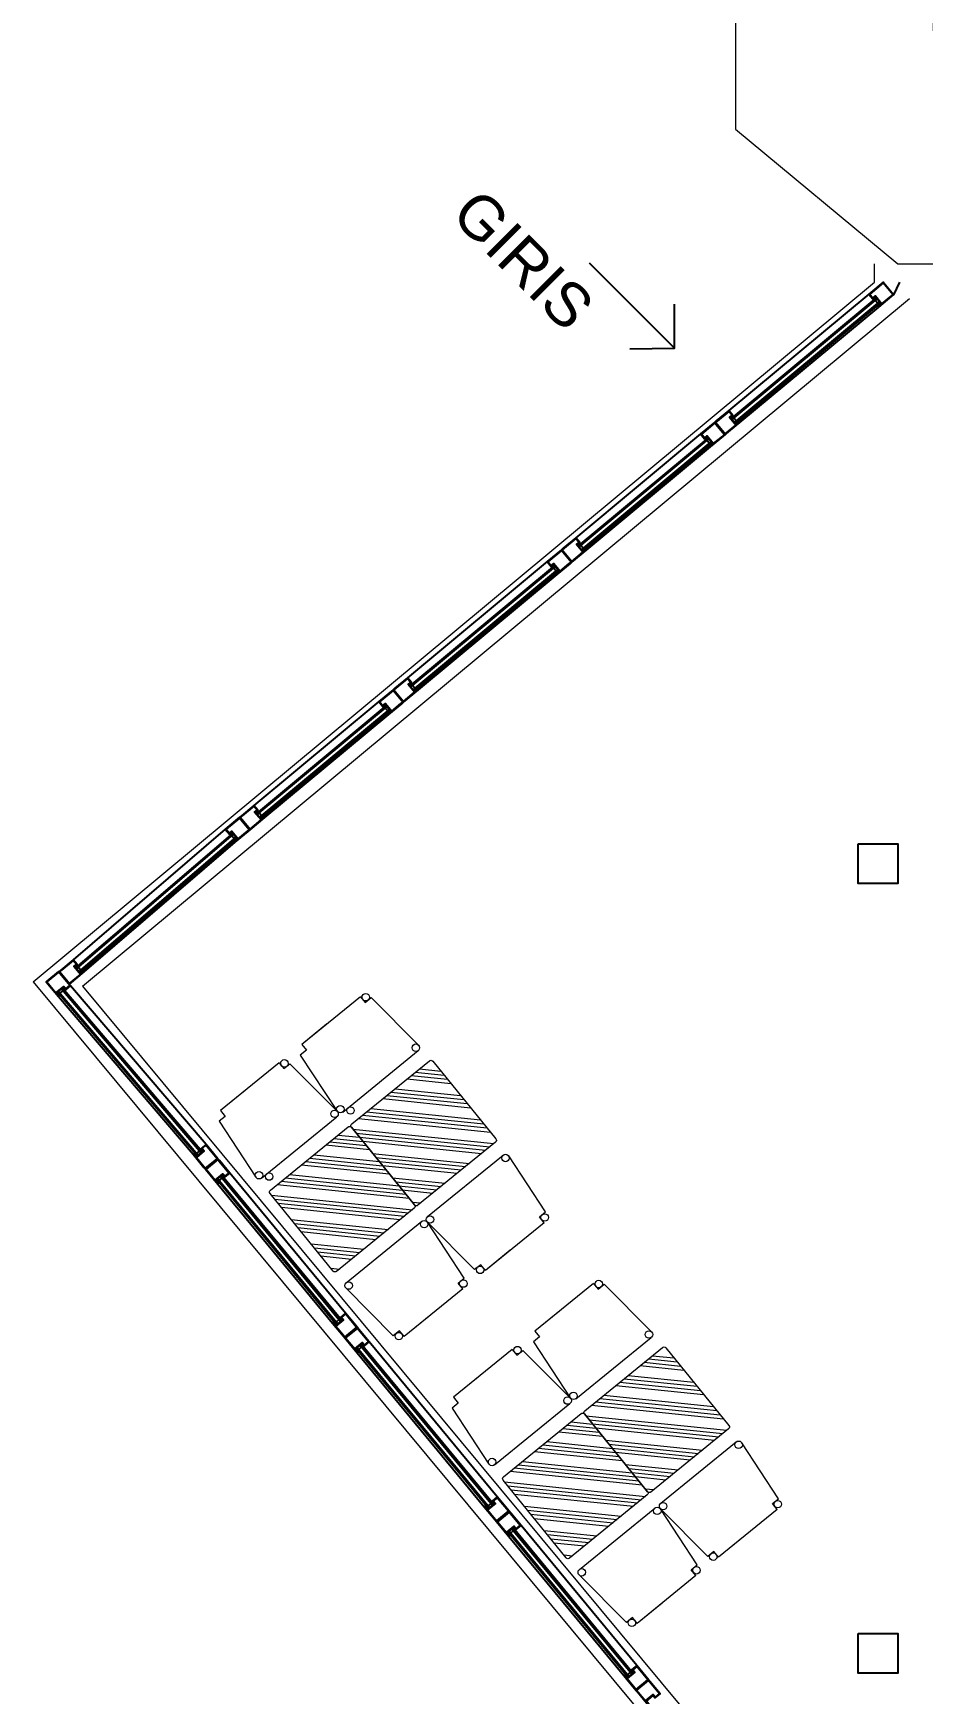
# Model space of a CAD drawing. Header units: centimetres. Extents: x 131563 to 145359, y 24878 to 28066.
# Drawn here: x 136044 to 136426, y 25986 to 26699 of the extents above; entities that cross this region are included whole.
import ezdxf

# ---------------------------------------------------------------- set-up
doc = ezdxf.new("R2010")
doc.units = ezdxf.units.CM
doc.header["$LTSCALE"] = 10
doc.header["$MEASUREMENT"] = 0
for name, color, linetype in [('141125_RT1$0$xref_4_vitrin_kaplama$0$2DCAM', 4, 'Continuous'), ('141125_RT1$0$xref_4_vitrin_kaplama$0$2DKONST2', 253, 'Continuous'), ('LP-DIMENSION_INT_100', 51, 'Continuous'), ('SD-YAZI', 233, 'Continuous')]:
    doc.layers.add(name, color=color, linetype=linetype)
for name, color, linetype, lineweight in [('ARK_AHŞAP', 45, 'Continuous', 15), ('ARK_METAL', 252, 'Continuous', 15), ('tefriş', 45, 'Continuous', 18)]:
    doc.layers.add(name, color=color, linetype=linetype, lineweight=lineweight)
doc.styles.get("Standard").update_dxf_attribs({"font": 'arial.ttf'})

msp = doc.modelspace()

# ---------------------------------------------------------------- hatches: boundary and pattern name
at = {"layer": 'ARK_METAL'}
h = msp.add_hatch(dxfattribs=at)
h.set_pattern_fill('ANSI34', color=256, scale=0.5, angle=489.11044)
h.set_pattern_definition([(174.1104364, (248523.329, -163335.809), (-0.9773731, -9.4747225), []), (174.1104364, (248521.913, -163334.067), (-0.9773731, -9.4747225), []), (174.1104364, (248520.497, -163332.325), (-0.9773731, -9.4747225), []), (174.1104364, (248519.081, -163330.583), (-0.9773731, -9.4747225), [])])
h.paths.add_polyline_path([(136215.9, 26257.9, 0.414214), (136214.5, 26258.05), (136181.13, 26230.92, 0.414214), (136180.99, 26229.52), (136208.11, 26196.15, 0.414214), (136209.52, 26196.01), (136242.88, 26223.13, 0.414214), (136243.03, 26224.54)])
h = msp.add_hatch(dxfattribs=at)
h.set_pattern_fill('ANSI34', color=256, scale=0.5, angle=489.11044)
h.set_pattern_definition([(174.1104364, (248488.4125, -163364.196), (-0.9773731, -9.4747225), []), (174.1104364, (248486.996, -163362.454), (-0.9773731, -9.4747225), []), (174.1104364, (248485.58, -163360.712), (-0.9773731, -9.4747225), []), (174.1104364, (248484.164, -163358.97), (-0.9773731, -9.4747225), [])])
h.paths.add_polyline_path([(136180.99, 26229.52, 0.414214), (136179.58, 26229.66), (136146.22, 26202.54, 0.414214), (136146.07, 26201.13), (136173.2, 26167.76, 0.414214), (136174.6, 26167.62), (136207.97, 26194.74, 0.414214), (136208.11, 26196.15)])
h = msp.add_hatch(dxfattribs=at)
h.set_pattern_fill('ANSI34', color=256, scale=0.5, angle=489.11044)
h.set_pattern_definition([(174.1104364, (248623.396, -163458.895), (-0.9773731, -9.4747225), []), (174.1104364, (248621.98, -163457.153), (-0.9773731, -9.4747225), []), (174.1104364, (248620.563, -163455.411), (-0.9773731, -9.4747225), []), (174.1104364, (248619.147, -163453.669), (-0.9773731, -9.4747225), [])])
h.paths.add_polyline_path([(136315.97, 26134.82, 0.414214), (136314.56, 26134.96), (136281.2, 26107.84, 0.414214), (136281.05, 26106.43), (136308.18, 26073.07, 0.414214), (136309.59, 26072.92), (136342.95, 26100.05, 0.414214), (136343.1, 26101.45)])
h = msp.add_hatch(dxfattribs=at)
h.set_pattern_fill('ANSI34', color=256, scale=0.5, angle=489.11044)
h.set_pattern_definition([(174.1104364, (248588.479, -163487.282), (-0.9773731, -9.4747225), []), (174.1104364, (248587.063, -163485.54), (-0.9773731, -9.4747225), []), (174.1104364, (248585.647, -163483.798), (-0.9773731, -9.4747225), []), (174.1104364, (248584.23, -163482.056), (-0.9773731, -9.4747225), [])])
h.paths.add_polyline_path([(136281.05, 26106.43, 0.414214), (136279.65, 26106.58), (136246.28, 26079.45, 0.414214), (136246.14, 26078.04), (136273.26, 26044.68, 0.414214), (136274.67, 26044.53), (136308.03, 26071.66, 0.414214), (136308.18, 26073.07)])

# ---------------------------------------------------------------- linework, layer by layer
at = {"layer": '141125_RT1$0$xref_4_vitrin_kaplama$0$2DCAM'}
for p, q in [((136403.17, 26587.18), (136343.04, 26537.18)), ((136347.75, 26531.99), (136407.42, 26581.6)), ((136330.93, 26527.11), (136277.34, 26482.55)), ((136282.04, 26477.36), (136335.18, 26521.54)), ((136265.04, 26472.32), (136205.06, 26422.45)), ((136209.77, 26417.26), (136269.28, 26466.75)), ((136192.76, 26412.22), (136139.16, 26367.66)), ((136143.87, 26362.47), (136197, 26406.65)), ((136126.86, 26357.43), (136061.58, 26301.4)), ((136066.28, 26296.2), (136131.1, 26351.86)), ((136118.59, 26222.15), (136060.4, 26290.27)), ((136055.19, 26285.57), (136113, 26217.93)), ((136123.58, 26205.13), (136172.89, 26145.47)), ((136178.47, 26149.7), (136128.78, 26209.82)), ((136243.65, 26070.85), (136188.67, 26137.37)), ((136183.46, 26132.67), (136238.06, 26066.62)), ((136303.53, 25998.39), (136253.84, 26058.51)), ((136248.64, 26053.82), (136297.94, 25994.16))]:
    msp.add_line(p, q, dxfattribs=at)
for points in [[(136406.36, 26585.53), (136344.08, 26533.75)], [(136344.46, 26533.29), (136406.74, 26585.07)], [(136408.15, 26583.38), (136345.87, 26531.59), (136345.48, 26532.06), (136407.77, 26583.84)], [(136406.74, 26585.07), (136405.97, 26584.43), (136407, 26583.2), (136407.77, 26583.84)], [(136345.48, 26532.06), (136346.25, 26532.7), (136345.23, 26533.93), (136344.46, 26533.29)], [(136334.12, 26525.47), (136278.37, 26479.12)], [(136278.76, 26478.66), (136334.5, 26525.01)], [(136334.5, 26525.01), (136333.73, 26524.37), (136334.76, 26523.14), (136335.53, 26523.78)], [(136335.91, 26523.32), (136280.16, 26476.96), (136279.78, 26477.43), (136335.53, 26523.78)], [(136279.78, 26477.43), (136280.55, 26478.06), (136279.52, 26479.29), (136278.76, 26478.66)], [(136268.22, 26470.68), (136206.09, 26419.02)], [(136206.48, 26418.56), (136268.61, 26470.22)], [(136270.01, 26468.52), (136207.88, 26416.87), (136207.5, 26417.33), (136269.63, 26468.99)], [(136268.61, 26470.22), (136267.84, 26469.58), (136268.86, 26468.35), (136269.63, 26468.99)], [(136207.5, 26417.33), (136208.27, 26417.97), (136207.25, 26419.2), (136206.48, 26418.56)], [(136195.94, 26410.58), (136140.2, 26364.23)], [(136140.58, 26363.77), (136196.33, 26410.12)], [(136197.73, 26408.43), (136141.99, 26362.08), (136141.6, 26362.54), (136197.35, 26408.89)], [(136196.33, 26410.12), (136195.56, 26409.48), (136196.58, 26408.25), (136197.35, 26408.89)], [(136141.6, 26362.54), (136142.37, 26363.18), (136141.35, 26364.41), (136140.58, 26363.77)], [(136141.6, 26362.54), (136142.37, 26363.18), (136141.35, 26364.41), (136140.58, 26363.77)], [(136130.05, 26355.79), (136062.61, 26297.96)], [(136063, 26297.5), (136130.43, 26355.33)], [(136131.84, 26353.64), (136064.4, 26295.81), (136064.02, 26296.27), (136131.45, 26354.1)], [(136130.43, 26355.33), (136129.66, 26354.69), (136130.68, 26353.46), (136131.45, 26354.1)], [(136064.02, 26296.27), (136064.79, 26296.91), (136063.77, 26298.14), (136063, 26297.5)], [(136114.78, 26217.19), (136054.8, 26287.46), (136055.27, 26287.84), (136115.24, 26217.57)], [(136055.27, 26287.84), (136055.9, 26287.07), (136057.14, 26288.09), (136056.5, 26288.86)], [(136056.5, 26288.86), (136116.47, 26218.59)], [(136116.93, 26218.97), (136056.96, 26289.24)], [(136116.47, 26218.59), (136115.84, 26219.36), (136114.6, 26218.34), (136115.24, 26217.57)], [(136174.66, 26144.73), (136123.19, 26207.01), (136123.65, 26207.4), (136175.12, 26145.11)], [(136123.65, 26207.4), (136124.29, 26206.62), (136125.52, 26207.64), (136124.88, 26208.41)], [(136123.65, 26207.4), (136124.29, 26206.62), (136125.52, 26207.64), (136124.88, 26208.41)], [(136124.88, 26208.41), (136176.36, 26146.13)], [(136176.82, 26146.52), (136125.34, 26208.8)], [(136176.36, 26146.13), (136175.72, 26146.91), (136174.49, 26145.89), (136175.13, 26145.12)], [(136239.83, 26065.88), (136183.07, 26134.56), (136183.53, 26134.94), (136240.3, 26066.26)], [(136183.53, 26134.94), (136184.17, 26134.17), (136185.4, 26135.19), (136184.77, 26135.96)], [(136184.77, 26135.96), (136241.53, 26067.28)], [(136241.99, 26067.66), (136185.23, 26136.34)], [(136241.53, 26067.28), (136240.89, 26068.05), (136239.66, 26067.03), (136240.3, 26066.26)], [(136299.72, 25993.42), (136248.24, 26055.71), (136248.71, 26056.09), (136300.18, 25993.81)], [(136248.71, 26056.09), (136249.34, 26055.32), (136250.58, 26056.34), (136249.94, 26057.11)], [(136249.94, 26057.11), (136301.42, 25994.83)], [(136301.88, 25995.21), (136250.4, 26057.49)], [(136301.42, 25994.83), (136300.78, 25995.6), (136299.55, 25994.58), (136300.18, 25993.81)]]:
    msp.add_lwpolyline(points, dxfattribs=at)
at = {"layer": '141125_RT1$0$xref_4_vitrin_kaplama$0$2DKONST2'}
msp.add_line((136416.32, 26592.29), (136413.8, 26586.91), dxfattribs=at)
for points in [[(136413.03, 26586.27), (136413.8, 26586.91), (136409.64, 26591.91), (136409.64, 26591.91), (136409.32, 26592.29), (136403.17, 26587.18), (136404.9, 26585.1), (136405.98, 26586), (136408.41, 26583.07), (136407.1, 26581.99), (136407.42, 26581.6), (136413.03, 26586.27)], [(136412.68, 26586.3), (136413.45, 26586.94), (136409.29, 26591.94), (136403.53, 26587.14), (136404.93, 26585.45), (136406.01, 26586.35), (136408.76, 26583.04), (136412.68, 26586.3)], [(136340.79, 26526.2), (136341.56, 26526.84), (136337.4, 26531.84), (136337.4, 26531.84), (136337.08, 26532.23), (136330.93, 26527.11), (136332.66, 26525.04), (136333.74, 26525.93), (136336.16, 26523.01), (136334.86, 26521.92), (136335.18, 26521.54), (136340.79, 26526.2)], [(136346.12, 26531.29), (136343.69, 26534.21), (136344.77, 26535.11), (136343.04, 26537.18), (136337.66, 26532.71), (136337.66, 26532.71), (136336.89, 26532.07), (136341.05, 26527.07), (136341.05, 26527.07), (136341.37, 26526.68), (136347.75, 26531.99), (136347.43, 26532.38)], [(136346.09, 26530.94), (136343.34, 26534.24), (136344.42, 26535.14), (136343.01, 26536.83), (136338.01, 26532.67), (136338.01, 26532.67), (136337.24, 26532.03), (136341.4, 26527.04)], [(136340.44, 26526.24), (136341.21, 26526.88), (136337.05, 26531.87), (136331.28, 26527.08), (136332.69, 26525.39), (136333.77, 26526.28), (136336.52, 26522.98), (136340.44, 26526.24)], [(136280.42, 26476.66), (136277.99, 26479.58), (136279.06, 26480.47), (136277.34, 26482.55), (136271.96, 26478.08), (136271.96, 26478.08), (136271.19, 26477.44), (136275.34, 26472.44), (136275.34, 26472.44), (136275.66, 26472.05), (136282.04, 26477.36), (136281.72, 26477.74)], [(136280.38, 26476.31), (136277.64, 26479.61), (136278.71, 26480.51), (136277.31, 26482.2), (136272.31, 26478.04), (136272.31, 26478.04), (136271.54, 26477.4), (136275.69, 26472.41)], [(136274.89, 26471.41), (136275.66, 26472.05), (136271.51, 26477.05), (136271.51, 26477.05), (136271.19, 26477.44), (136265.04, 26472.32), (136266.76, 26470.24), (136267.84, 26471.14), (136270.27, 26468.22), (136268.96, 26467.13), (136269.28, 26466.75), (136274.89, 26471.41)], [(136274.54, 26471.45), (136275.31, 26472.09), (136271.15, 26477.08), (136265.39, 26472.29), (136266.79, 26470.6), (136267.87, 26471.49), (136270.62, 26468.19), (136274.54, 26471.45)], [(136208.14, 26416.56), (136205.71, 26419.48), (136206.79, 26420.38), (136205.06, 26422.45), (136199.68, 26417.98), (136199.68, 26417.98), (136198.91, 26417.34), (136203.06, 26412.34), (136203.06, 26412.34), (136203.38, 26411.96), (136209.77, 26417.26), (136209.45, 26417.65)], [(136208.11, 26416.21), (136205.36, 26419.51), (136206.43, 26420.41), (136205.03, 26422.1), (136200.03, 26417.94), (136200.03, 26417.94), (136199.26, 26417.31), (136203.42, 26412.31)], [(136202.61, 26411.32), (136203.38, 26411.96), (136199.23, 26416.95), (136199.23, 26416.95), (136198.91, 26417.34), (136192.76, 26412.22), (136194.48, 26410.15), (136195.56, 26411.04), (136197.99, 26408.12), (136196.68, 26407.03), (136197, 26406.65), (136202.61, 26411.32)], [(136202.26, 26411.35), (136203.03, 26411.99), (136198.88, 26416.99), (136193.11, 26412.19), (136194.52, 26410.5), (136195.59, 26411.39), (136198.34, 26408.09), (136202.26, 26411.35)], [(136136.72, 26356.53), (136137.49, 26357.16), (136133.33, 26362.16), (136133.33, 26362.16), (136133.01, 26362.55), (136126.86, 26357.43), (136128.59, 26355.36), (136129.66, 26356.25), (136132.09, 26353.33), (136130.78, 26352.24), (136131.1, 26351.86), (136136.72, 26356.53)], [(136136.36, 26356.56), (136137.13, 26357.2), (136132.98, 26362.19), (136127.21, 26357.4), (136128.62, 26355.71), (136129.69, 26356.6), (136132.44, 26353.3), (136136.36, 26356.56)], [(136142.24, 26361.77), (136139.81, 26364.69), (136140.89, 26365.59), (136139.16, 26367.66), (136133.78, 26363.19), (136133.78, 26363.19), (136133.01, 26362.55), (136137.17, 26357.55), (136137.17, 26357.55), (136137.49, 26357.16), (136143.87, 26362.47), (136143.55, 26362.86)], [(136142.21, 26361.42), (136139.46, 26364.72), (136140.54, 26365.62), (136139.13, 26367.31), (136134.13, 26363.15), (136134.13, 26363.15), (136133.36, 26362.51), (136137.52, 26357.52)], [(136064.66, 26295.5), (136062.23, 26298.42), (136063.31, 26299.32), (136061.58, 26301.4), (136056.2, 26296.92), (136056.2, 26296.92), (136055.43, 26296.28), (136059.58, 26291.28), (136059.58, 26291.28), (136059.9, 26290.9), (136066.28, 26296.2), (136065.97, 26296.59)], [(136064.63, 26295.15), (136061.88, 26298.46), (136062.95, 26299.35), (136061.55, 26301.04), (136056.55, 26296.89), (136056.55, 26296.89), (136055.78, 26296.25), (136059.94, 26291.25)], [(136054.5, 26287.2), (136057.43, 26289.62), (136058.32, 26288.55), (136060.4, 26290.27), (136055.94, 26295.66), (136055.94, 26295.66), (136055.3, 26296.43), (136050.29, 26292.29), (136050.29, 26292.29), (136049.91, 26291.97), (136055.19, 26285.57), (136055.58, 26285.89)], [(136054.14, 26287.24), (136057.46, 26289.98), (136058.35, 26288.9), (136060.05, 26290.3), (136055.91, 26295.31), (136055.91, 26295.31), (136055.27, 26296.08), (136050.26, 26291.94)], [(136117.65, 26212.3), (136118.29, 26211.53), (136123.3, 26215.67), (136123.3, 26215.67), (136123.68, 26215.99), (136118.59, 26222.15), (136116.51, 26220.43), (136117.4, 26219.35), (136114.47, 26216.93), (136113.39, 26218.24), (136113, 26217.93), (136117.65, 26212.3)], [(136117.69, 26212.65), (136118.32, 26211.88), (136123.33, 26216.02), (136118.55, 26221.8), (136116.86, 26220.4), (136117.75, 26219.32), (136114.44, 26216.58), (136117.69, 26212.65)], [(136122.88, 26206.76), (136125.81, 26209.18), (136126.7, 26208.1), (136128.78, 26209.82), (136124.32, 26215.22), (136124.32, 26215.22), (136123.68, 26215.99), (136118.67, 26211.85), (136118.67, 26211.85), (136118.29, 26211.53), (136123.58, 26205.13), (136123.96, 26205.45)], [(136122.53, 26206.79), (136125.84, 26209.53), (136126.73, 26208.45), (136128.43, 26209.85), (136124.29, 26214.86), (136124.29, 26214.86), (136123.65, 26215.64), (136118.64, 26211.49)], [(136177.54, 26139.84), (136178.17, 26139.07), (136183.18, 26143.21), (136183.18, 26143.21), (136183.57, 26143.53), (136178.47, 26149.7), (136176.39, 26147.98), (136177.28, 26146.9), (136174.35, 26144.48), (136173.27, 26145.79), (136172.89, 26145.47), (136177.54, 26139.84)], [(136177.57, 26140.19), (136178.21, 26139.42), (136183.22, 26143.57), (136178.44, 26149.35), (136176.74, 26147.94), (136177.64, 26146.87), (136174.32, 26144.13), (136177.57, 26140.19)], [(136182.76, 26134.3), (136185.69, 26136.72), (136186.59, 26135.65), (136188.67, 26137.37), (136184.21, 26142.76), (136184.21, 26142.76), (136183.57, 26143.53), (136178.56, 26139.39), (136178.56, 26139.39), (136178.17, 26139.07), (136183.46, 26132.67), (136183.85, 26132.99)], [(136182.41, 26134.34), (136185.73, 26137.08), (136186.62, 26136), (136188.31, 26137.4), (136184.17, 26142.41), (136184.17, 26142.41), (136183.54, 26143.18), (136178.53, 26139.04)], [(136242.71, 26060.99), (136243.35, 26060.22), (136248.36, 26064.36), (136248.36, 26064.36), (136248.74, 26064.68), (136243.65, 26070.85), (136241.56, 26069.13), (136242.46, 26068.05), (136239.53, 26065.63), (136238.44, 26066.94), (136238.06, 26066.62), (136242.71, 26060.99)], [(136242.74, 26061.34), (136243.38, 26060.57), (136248.39, 26064.71), (136243.61, 26070.49), (136241.92, 26069.09), (136242.81, 26068.01), (136239.49, 26065.27), (136242.74, 26061.34)], [(136247.94, 26055.45), (136250.87, 26057.87), (136251.76, 26056.79), (136253.84, 26058.51), (136249.38, 26063.91), (136249.38, 26063.91), (136248.74, 26064.68), (136243.73, 26060.54), (136243.73, 26060.54), (136243.35, 26060.22), (136248.64, 26053.82), (136249.02, 26054.14)], [(136247.59, 26055.48), (136250.9, 26058.22), (136251.79, 26057.14), (136253.49, 26058.55), (136249.35, 26063.56), (136249.35, 26063.56), (136248.71, 26064.33), (136243.7, 26060.19)], [(136302.6, 25988.54), (136303.23, 25987.76), (136308.24, 25991.91), (136308.24, 25991.91), (136308.63, 25992.22), (136303.53, 25998.39), (136301.45, 25996.67), (136302.34, 25995.59), (136299.41, 25993.17), (136298.33, 25994.48), (136297.94, 25994.16), (136302.6, 25988.54)], [(136302.63, 25988.89), (136303.27, 25988.12), (136308.28, 25992.26), (136303.5, 25998.04), (136301.8, 25996.64), (136302.69, 25995.56), (136299.38, 25992.82), (136302.63, 25988.89)], [(136307.66, 25983.19), (136310.59, 25985.61), (136311.48, 25984.53), (136313.57, 25986.25), (136309.11, 25991.65), (136309.11, 25991.65), (136308.47, 25992.42), (136303.46, 25988.28), (136303.46, 25988.28), (136303.07, 25987.96), (136308.36, 25981.56), (136308.75, 25981.88)], [(136307.31, 25983.22), (136310.63, 25985.96), (136311.52, 25984.88), (136313.21, 25986.28), (136309.07, 25991.29), (136309.07, 25991.29), (136308.44, 25992.06), (136303.43, 25987.92)]]:
    msp.add_lwpolyline(points, close=True, dxfattribs=at)
at = {"layer": 'ARK_AHŞAP'}
msp.add_lwpolyline([(136415.57, 26600.15), (136980.07, 26600.15), (136980.07, 26700.15), (136430.99, 26700.15), (136430.57, 27202.53)], dxfattribs=at)
for centre in [(136187.15, 26285.32), (136208.68, 26263.65), (136152.23, 26256.93), (136173.77, 26235.26), (136176.25, 26237.28), (136180.63, 26236.72), (136247.18, 26216.3), (136141.33, 26208.9), (136145.71, 26208.33), (136214.75, 26189.93), (136264, 26190.79), (136212.26, 26187.91), (136236.28, 26168.26), (136179.83, 26161.54), (136229.08, 26162.4), (136287.21, 26162.23), (136201.37, 26139.87), (136308.75, 26140.56), (136252.3, 26133.85), (136273.83, 26112.18), (136276.32, 26114.2), (136347.25, 26093.21), (136241.4, 26085.81), (136364.07, 26067.7), (136312.33, 26064.82), (136314.81, 26066.84), (136329.15, 26039.32), (136336.35, 26045.17), (136279.9, 26038.45), (136301.43, 26016.78)]:
    msp.add_circle(centre, 1.6, dxfattribs=at)
at = {"layer": 'ARK_METAL'}
for p, q in [((136184.9, 26285.55), (136159.66, 26265.04)), ((136184.9, 26285.55), (136186.91, 26283.07)), ((136186.91, 26283.07), (136189.52, 26285.19)), ((136189.52, 26285.19), (136209.82, 26264.78)), ((136170.34, 26273.72), (136159.66, 26265.04)), ((136161.68, 26262.56), (136159.07, 26260.44)), ((136159.66, 26265.04), (136161.68, 26262.56)), ((136177.26, 26236.04), (136209.69, 26262.41)), ((136149.98, 26257.17), (136124.75, 26236.65)), ((136149.98, 26257.17), (136152, 26254.68)), ((136152, 26254.68), (136154.61, 26256.8)), ((136154.61, 26256.8), (136174.9, 26236.39)), ((136159.07, 26260.44), (136174.91, 26236.4)), ((136135.42, 26245.33), (136124.75, 26236.65)), ((136126.77, 26234.17), (136124.16, 26232.05)), ((136124.75, 26236.65), (136126.77, 26234.17)), ((136142.34, 26207.65), (136174.78, 26234.02)), ((136124.16, 26232.05), (136140, 26208.02)), ((136213.74, 26191.17), (136246.17, 26217.54)), ((136264.36, 26193.14), (136248.52, 26217.18)), ((136261.75, 26191.02), (136264.36, 26193.14)), ((136263.77, 26188.54), (136261.75, 26191.02)), ((136178.82, 26162.78), (136211.26, 26189.15)), ((136229.44, 26164.75), (136213.6, 26188.79)), ((136233.91, 26168.39), (136213.61, 26188.8)), ((136263.77, 26188.54), (136238.54, 26168.03)), ((136249.21, 26176.7), (136238.54, 26168.03)), ((136236.52, 26170.51), (136233.91, 26168.39)), ((136238.54, 26168.03), (136236.52, 26170.51)), ((136226.83, 26162.63), (136229.44, 26164.75)), ((136228.85, 26160.15), (136226.83, 26162.63)), ((136284.96, 26162.47), (136259.73, 26141.95)), ((136284.96, 26162.47), (136286.98, 26159.98)), ((136286.98, 26159.98), (136289.59, 26162.1)), ((136289.59, 26162.1), (136309.88, 26141.69)), ((136198.99, 26140), (136178.7, 26160.41)), ((136228.85, 26160.15), (136203.62, 26139.64)), ((136214.29, 26148.32), (136203.62, 26139.64)), ((136270.41, 26150.63), (136259.73, 26141.95)), ((136201.6, 26142.12), (136198.99, 26140)), ((136203.62, 26139.64), (136201.6, 26142.12)), ((136259.73, 26141.95), (136261.75, 26139.47)), ((136250.05, 26134.08), (136224.81, 26113.57)), ((136250.05, 26134.08), (136252.06, 26131.6)), ((136252.06, 26131.6), (136254.67, 26133.72)), ((136254.67, 26133.72), (136274.97, 26113.31)), ((136261.75, 26139.47), (136259.14, 26137.35)), ((136259.14, 26137.35), (136274.98, 26113.32)), ((136277.32, 26112.95), (136309.76, 26139.32)), ((136235.49, 26122.25), (136224.81, 26113.57)), ((136224.81, 26113.57), (136226.83, 26111.08)), ((136226.83, 26111.08), (136224.22, 26108.96)), ((136224.22, 26108.96), (136240.06, 26084.93)), ((136242.41, 26084.57), (136274.84, 26110.94)), ((136313.8, 26068.08), (136346.24, 26094.45)), ((136364.42, 26070.06), (136348.58, 26094.09)), ((136361.81, 26067.93), (136364.42, 26070.06)), ((136278.89, 26039.7), (136311.32, 26066.06)), ((136329.51, 26041.67), (136313.67, 26065.7)), ((136333.97, 26045.3), (136313.68, 26065.71)), ((136363.83, 26065.45), (136338.6, 26044.94)), ((136363.83, 26065.45), (136361.81, 26067.93)), ((136336.58, 26047.42), (136333.97, 26045.3)), ((136338.6, 26044.94), (136336.58, 26047.42)), ((136349.28, 26053.62), (136338.6, 26044.94)), ((136326.9, 26039.55), (136329.51, 26041.67)), ((136299.06, 26016.91), (136278.76, 26037.33)), ((136328.92, 26037.06), (136303.68, 26016.55)), ((136328.92, 26037.06), (136326.9, 26039.55)), ((136301.67, 26019.04), (136299.06, 26016.91)), ((136303.68, 26016.55), (136301.67, 26019.04)), ((136314.36, 26025.23), (136303.68, 26016.55))]:
    msp.add_line(p, q, dxfattribs=at)
for points in [[(136242.88, 26223.13), (136209.52, 26196.01, -0.414214), (136208.11, 26196.15), (136180.99, 26229.52, -0.414214), (136181.13, 26230.92), (136214.5, 26258.05, -0.414214), (136215.9, 26257.9), (136243.03, 26224.54, -0.414214)], [(136207.97, 26194.74), (136174.6, 26167.62, -0.414214), (136173.2, 26167.76), (136146.07, 26201.13, -0.414214), (136146.22, 26202.54), (136179.58, 26229.66, -0.414214), (136180.99, 26229.52), (136208.11, 26196.15, -0.414214)], [(136342.95, 26100.05), (136309.59, 26072.92, -0.414214), (136308.18, 26073.07), (136281.05, 26106.43, -0.414214), (136281.2, 26107.84), (136314.56, 26134.96, -0.414214), (136315.97, 26134.82), (136343.1, 26101.45, -0.414214)], [(136308.03, 26071.66), (136274.67, 26044.53, -0.414214), (136273.26, 26044.68), (136246.14, 26078.04, -0.414214), (136246.28, 26079.45), (136279.65, 26106.58, -0.414214), (136281.05, 26106.43), (136308.18, 26073.07, -0.414214)]]:
    msp.add_lwpolyline(points, format="xyb", close=True, dxfattribs=at)
at = {"layer": 'LP-DIMENSION_INT_100', "color": 2}
msp.add_line((136319.7, 26563.99), (136283.2, 26600.5), dxfattribs=at)
msp.add_lwpolyline([(136300.54, 26563.65), (136319.7, 26563.99), (136319.69, 26582.8)], dxfattribs=at)
for points in [[(136398.57, 26351.15), (136415.57, 26351.15), (136415.57, 26334.15), (136398.57, 26334.15)], [(136398.57, 26012.15), (136415.57, 26012.15), (136415.57, 25995.15), (136398.57, 25995.15)]]:
    msp.add_lwpolyline(points, close=True, dxfattribs=at)
at = {"layer": 'tefriş'}
for p, q in [((136345.57, 27202.53), (136345.98, 26658.02)), ((136345.98, 26658.02), (136415.57, 26600.15)), ((136405.57, 26592.29), (136405.57, 26600.15)), ((136044.38, 26291.97), (136405.57, 26592.29)), ((136065.5, 26290.03), (136420.57, 26585.26)), ((136044.38, 26291.97), (136365.11, 25906.23)), ((136065.5, 26290.03), (136376.65, 25915.82))]:
    msp.add_line(p, q, dxfattribs=at)

# ---------------------------------------------------------------- texts
at = {"layer": 'SD-YAZI', "color": 2, "insert": (136273.18, 26570, 0), "char_height": 18.72, "attachment_point": 9, "rotation": 315}
msp.add_mtext_dynamic_manual_height_columns('GIRIS', width=1669.2448, gutter_width=60, heights=[0], dxfattribs=at)

doc.saveas('drawing.dxf')
